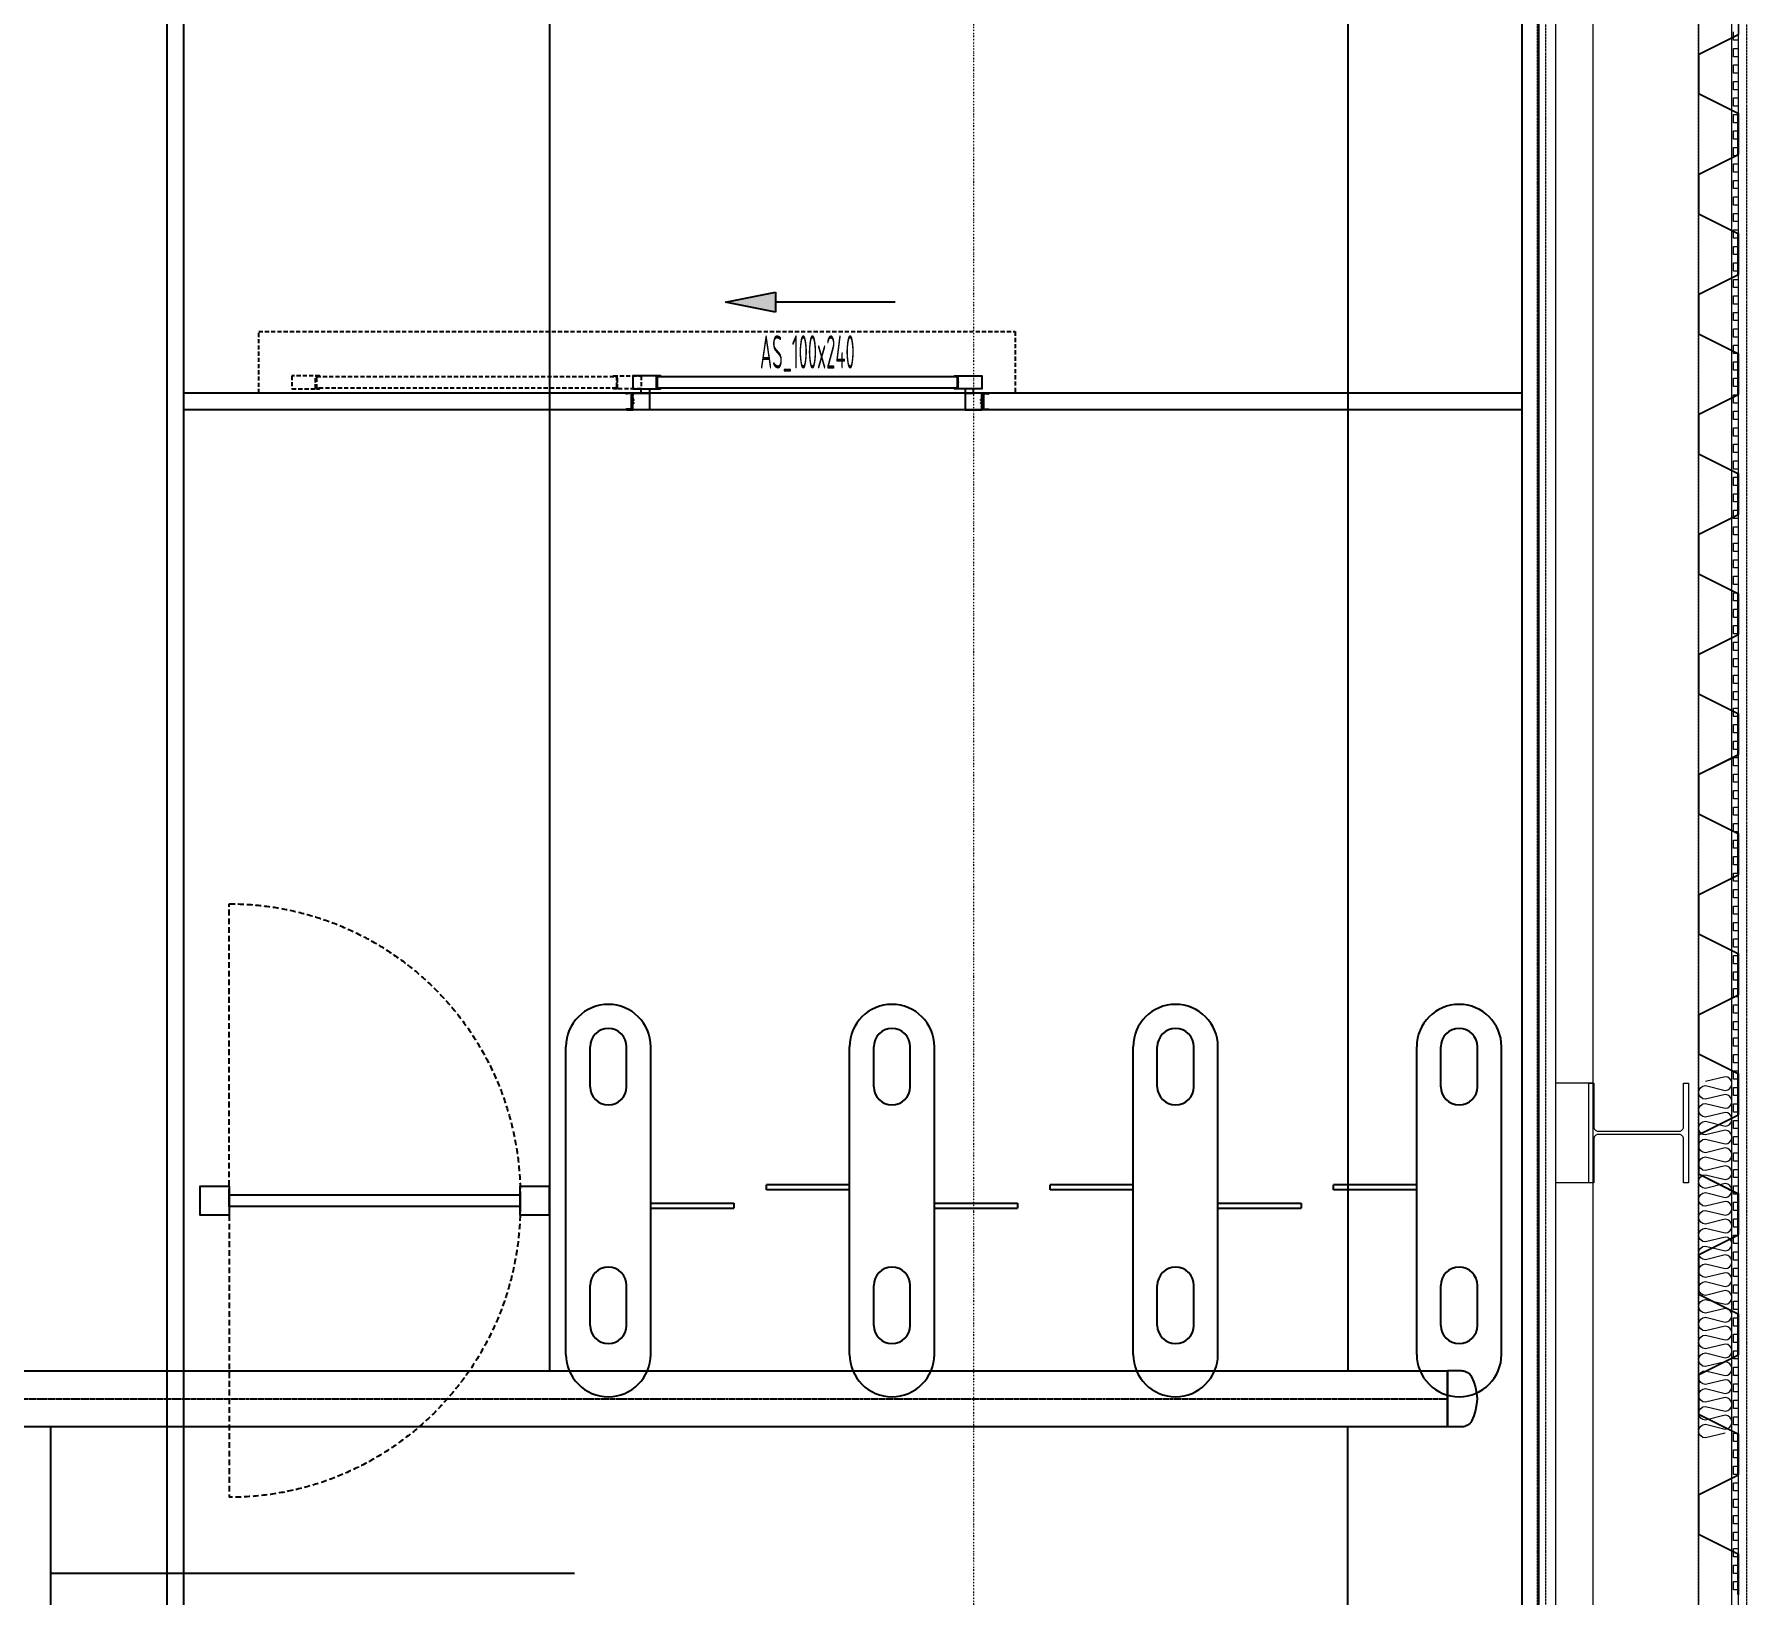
# Model space of a CAD drawing. Extents: x -32000 to 416743, y -254124 to 144214.
# Drawn here: x 258775 to 263925, y 3611 to 8304 of the extents above; entities that cross this region are included whole.
import ezdxf
from ezdxf.enums import TextEntityAlignment as Align

# ---------------------------------------------------------------- set-up
doc = ezdxf.new("R2010")
doc.units = 0
doc.header["$LTSCALE"] = 10
for name, pattern in [('H12PL4$0$JJP_三點線', [0.9, 0.3, -0.15, 0, -0.15, 0, -0.15, 0, -0.15]), ('H12PL4$0$JJP_虛線(退縮線、投影線、地下室範圍、非屬本工程、圖面分區)', [0.45, 0.3, -0.15]), ('H12PL4$0$TAI_虛線', [5.644, 2.822, -2.822]), ('X-F2-L30-FS-PIPE$0$CENTER2', [1.125, 0.75, -0.125, 0.125, -0.125]), ('XFDP30$0$18P3-XFDPB1-TG$0$14P5-XFDP10-TG$0$HIDDEN', [0.3, 0.2, -0.1]), ('XFDP30$0$HIDDEN', [0.3, 0.2, -0.1]), ('XFDP30$0$HIDDEN2', [0.1875, 0.125, -0.0625]), ('XFM7P40ICA$0$H12PL4$0$JJP_三點線', [0.9, 0.3, -0.15, 0, -0.15, 0, -0.15, 0, -0.15]), ('XFM7P40ICA$0$H12PL4$0$JJP_虛線(退縮線、投影線、地下室範圍、非屬本工程、圖面分區)', [0.45, 0.3, -0.15])]:
    doc.linetypes.add(name, pattern=pattern)
for name, color, linetype in [('H12PL4$0$A-WALL-EX', 252, 'Continuous'), ('H12PL4$0$A-WALL-IN', 252, 'Continuous'), ('H12PL4$0$S-GRID', 252, 'Continuous'), ('H12PL4$0$S-SLAB-SHOW', 252, 'Continuous'), ('X-F2-L30-FS-PIPE$0$F-SK-CEN', 1, 'X-F2-L30-FS-PIPE$0$CENTER2'), ('X-F2-L30-FS-PIPE$0$F-SK-LINE3', 100, 'Continuous'), ('X-F2-L30-FS-PIPE$0$F-SK-LINE4', 140, 'Continuous'), ('XFDP30$0$A-Door (50K)', 2, 'Continuous'), ('XFDP30$0$A-EQ (50K)', 2, 'Continuous'), ('XFDP30$0$A-W-P1S (50K)', 2, 'Continuous'), ('XFDP30$0$A-W-P2D (50K)', 2, 'Continuous'), ('XFM7P40ICA$0$H12PL4$0$A-WALL-EX', 252, 'Continuous'), ('XFM7P40ICA$0$H12PL4$0$Hattch', 252, 'Continuous'), ('XFM7P40ICA$0$H12PL4$0$L40_19_GW', 252, 'Continuous'), ('XFM7P40ICA$0$H12PL4$0$L40_19_SIAGE1', 252, 'Continuous'), ('XFM7P40ICA$0$H12PL4$0$L40_19_SIAGE2', 252, 'Continuous'), ('XFM7P40ICA$0$H12PL4$0$L40_19_SIAGE3', 252, 'Continuous'), ('XFM7P40ICA$0$H12PL4$0$L40_19_STEEL2', 252, 'Continuous'), ('XFM7P40ICA$0$H12PL4$0$S-GRID', 252, 'Continuous')]:
    doc.layers.add(name, color=color, linetype=linetype)
doc.styles.add('XFDP30$0$AA-TXT', font='isocp.shx', dxfattribs={"width": 0.8, "bigfont": 'china.shx'})

# ---------------------------------------------------------------- blocks, each defined once
blk = doc.blocks.new('H12PL4')
at = {"layer": 'H12PL4$0$A-WALL-EX', "linetype": 'H12PL4$0$JJP_虛線(退縮線、投影線、地下室範圍、非屬本工程、圖面分區)', "lineweight": 0, "flags": 128}
for points in [[(263780, -2650), (263780, 30380)], [(263319.5, 29919.5), (263319.5, -2069.5)]]:
    blk.add_lwpolyline(points, dxfattribs=at)
at = {"layer": 'H12PL4$0$A-WALL-EX', "lineweight": 0, "flags": 128}
for points in [[(263780, 30380), (263780, -2530)], [(263900, -2650), (263900, 30380)]]:
    blk.add_lwpolyline(points, dxfattribs=at)
at = {"layer": 'H12PL4$0$A-WALL-IN', "lineweight": 0, "flags": 128}
for points in [[(263463, -2025), (263463, 26150)], [(263350, 9425), (263350, 450)]]:
    blk.add_lwpolyline(points, dxfattribs=at)
at = {"layer": 'H12PL4$0$S-GRID', "linetype": 'H12PL4$0$JJP_三點線', "lineweight": 0}
blk.add_line((261600, 128250), (261600, -28000), dxfattribs=at)
at = {"layer": 'H12PL4$0$S-SLAB-SHOW', "linetype": 'H12PL4$0$TAI_虛線', "lineweight": 0, "flags": 128}
blk.add_lwpolyline([(263780, 30380), (263780, -2530)], dxfattribs=at)
blk = doc.blocks.new('XFDP30$0$GA2606')
blk.add_lwpolyline([(-13.2, 1), (-13.2, 0), (-15.7, 0), (-16, 0.3), (-16.3, 0), (-19.2, 0, -0.902738), (-19.3, 0.6), (-9.6, 2.6, 0.298217), (-8.7, 2), (-2.5, 2, 0.414214), (-1.5, 3), (-1.5, 18), (-2, 18), (-2, 19.8, -0.668179), (-1.7, 19.9), (0, 18.3), (0, 0), (-0.3, 0), (-2, 0)], format="xyb", close=True)
blk = doc.blocks.new('XFDP30$0$Door-100x000_AS')
at = {"ltscale": 5}
blk.add_hatch(color=256, dxfattribs=at).paths.add_polyline_path([(40.42, 32.86), (40.42, 26.86), (25.42, 29.86)])
for p, q in [((25.42, 29.86), (40.42, 32.86)), ((40.42, 32.86), (40.42, 26.86)), ((40.42, 26.86), (25.42, 29.86)), ((76.42, 29.86), (40.42, 29.86))]:
    blk.add_line(p, q)
at = {"color": 9, "linetype": 'XFDP30$0$HIDDEN2'}
blk.add_lwpolyline([(-115, 21), (112.5, 21), (112.5, 2.5), (-115, 2.5)], close=True, dxfattribs=at)
at = {"color": 1, "linetype": 'XFDP30$0$HIDDEN2'}
for points in [[(-104.97, 3.82), (-96.74, 3.82, 0.158507), (-96.72, 3.83), (-96.61, 3.91, 0.72636), (-96.63, 3.96), (-96.78, 3.96, 0.414214), (-96.8, 3.94, -0.414214), (-96.82, 3.92), (-97.53, 3.92, -0.414214), (-97.56, 3.95), (-97.56, 4.39, 0.414214), (-97.59, 4.42), (-97.63, 4.42, 0.414214), (-97.66, 4.39), (-97.66, 3.95, -0.414214), (-97.69, 3.92), (-97.85, 3.92, -0.414214), (-97.88, 3.95), (-97.88, 5.73), (-97.91, 5.76), (-97.88, 5.79), (-97.88, 7.57, -0.414214), (-97.85, 7.6), (-97.69, 7.6, -0.414214), (-97.66, 7.57), (-97.66, 7.13, 0.414214), (-97.63, 7.1), (-97.59, 7.1, 0.414214), (-97.56, 7.13), (-97.56, 7.57, -0.414214), (-97.53, 7.6), (-96.82, 7.6, -0.414214), (-96.8, 7.58), (-96.8, 7.58, 0.414214), (-96.78, 7.56), (-96.63, 7.56, 0.72636), (-96.61, 7.61), (-96.72, 7.69, 0.158507), (-96.74, 7.7), (-104.97, 7.7, 0.414214), (-105, 7.67), (-105, 3.85, 0.414214)], [(-0.03, 3.82), (-8.26, 3.82, -0.158507), (-8.28, 3.83), (-8.39, 3.91, -0.72636), (-8.37, 3.96), (-8.22, 3.96, -0.414214), (-8.2, 3.94, 0.414214), (-8.18, 3.92), (-7.47, 3.92, 0.414214), (-7.44, 3.95), (-7.44, 4.39, -0.414214), (-7.41, 4.42), (-7.37, 4.42, -0.414214), (-7.34, 4.39), (-7.34, 3.95, 0.414214), (-7.31, 3.92), (-7.15, 3.92, 0.414214), (-7.12, 3.95), (-7.12, 5.73), (-7.09, 5.76), (-7.12, 5.79), (-7.12, 7.57, 0.414214), (-7.15, 7.6), (-7.31, 7.6, 0.414214), (-7.34, 7.57), (-7.34, 7.13, -0.414214), (-7.37, 7.1), (-7.41, 7.1, -0.414214), (-7.44, 7.13), (-7.44, 7.57, 0.414214), (-7.47, 7.6), (-8.18, 7.6, 0.414214), (-8.2, 7.58), (-8.2, 7.58, -0.414214), (-8.22, 7.56), (-8.37, 7.56, -0.72636), (-8.39, 7.61), (-8.28, 7.69, -0.158507), (-8.26, 7.7), (-0.03, 7.7, -0.414214), (0, 7.67), (0, 3.85, -0.414214)]]:
    blk.add_lwpolyline(points, format="xyb", close=True, dxfattribs=at)
blk.add_lwpolyline([(-97.56, 3.98), (-97.56, 7.55), (-7.44, 7.55), (-7.44, 3.98)], close=True, dxfattribs=at)
for points in [[(-2.47, 3.82), (5.76, 3.82, 0.158507), (5.78, 3.83), (5.89, 3.91, 0.72636), (5.87, 3.96), (5.72, 3.96, 0.414214), (5.7, 3.94, -0.414214), (5.68, 3.92), (4.97, 3.92, -0.414214), (4.94, 3.95), (4.94, 4.39, 0.414214), (4.91, 4.42), (4.87, 4.42, 0.414214), (4.84, 4.39), (4.84, 3.95, -0.414214), (4.81, 3.92), (4.65, 3.92, -0.414214), (4.62, 3.95), (4.62, 5.73), (4.59, 5.76), (4.62, 5.79), (4.62, 7.57, -0.414214), (4.65, 7.6), (4.81, 7.6, -0.414214), (4.84, 7.57), (4.84, 7.13, 0.414214), (4.87, 7.1), (4.91, 7.1, 0.414214), (4.94, 7.13), (4.94, 7.57, -0.414214), (4.97, 7.6), (5.68, 7.6, -0.414214), (5.7, 7.58), (5.7, 7.58, 0.414214), (5.72, 7.56), (5.87, 7.56, 0.72636), (5.89, 7.61), (5.78, 7.69, 0.158507), (5.76, 7.7), (-2.47, 7.7, 0.414214), (-2.5, 7.67), (-2.5, 3.85, 0.414214)], [(102.47, 3.82), (94.24, 3.82, -0.158507), (94.22, 3.83), (94.11, 3.91, -0.72636), (94.13, 3.96), (94.28, 3.96, -0.414214), (94.3, 3.94, 0.414214), (94.32, 3.92), (95.03, 3.92, 0.414214), (95.06, 3.95), (95.06, 4.39, -0.414214), (95.09, 4.42), (95.13, 4.42, -0.414214), (95.16, 4.39), (95.16, 3.95, 0.414214), (95.19, 3.92), (95.35, 3.92, 0.414214), (95.38, 3.95), (95.38, 5.73), (95.41, 5.76), (95.38, 5.79), (95.38, 7.57, 0.414214), (95.35, 7.6), (95.19, 7.6, 0.414214), (95.16, 7.57), (95.16, 7.13, -0.414214), (95.13, 7.1), (95.09, 7.1, -0.414214), (95.06, 7.13), (95.06, 7.57, 0.414214), (95.03, 7.6), (94.32, 7.6, 0.414214), (94.3, 7.58), (94.3, 7.58, -0.414214), (94.28, 7.56), (94.13, 7.56, -0.72636), (94.11, 7.61), (94.22, 7.69, -0.158507), (94.24, 7.7), (102.47, 7.7, -0.414214), (102.5, 7.67), (102.5, 3.85, -0.414214)], [(-2.3, -0.53, 0.070096), (-2.29, -0.53, 0.334236), (-2.2, -0.54, 0.795363), (-2.25, -0.35), (-2.56, -0.35, -0.414214), (-2.66, -0.25), (-2.66, 0.25, -0.414214), (-2.56, 0.35), (-2.25, 0.35, 0.795363), (-2.2, 0.54, 0.334236), (-2.29, 0.53, 0.070096), (-2.3, 0.53, 0.06212), (-2.3, 0.53, -0.357966), (-2.34, 0.5, -0.114149), (-2.34, 0.5), (-2.47, 0.58, 0.520559), (-2.48, 0.57, -0.09816), (-2.49, 0.55, -0.704497), (-2.56, 0.57, 0.231019), (-2.68, 0.76, -0.259663), (-2.72, 0.83), (-2.72, 1.54, 0.250846), (-2.66, 1.61, 0.148829), (-2.66, 1.64), (-2.77, 1.93, 0.835879), (-2.96, 1.9), (-2.96, -1.9, 0.835879), (-2.77, -1.93), (-2.66, -1.64, 0.148829), (-2.66, -1.61, 0.250846), (-2.72, -1.54), (-2.72, -0.83, -0.259663), (-2.68, -0.76, 0.231019), (-2.56, -0.57, -0.704497), (-2.49, -0.55, -0.09816), (-2.48, -0.57, 0.520559), (-2.47, -0.58), (-2.34, -0.5, -0.114149), (-2.34, -0.5, -0.357966), (-2.3, -0.53, 0.06212)], [(102.3, -0.53, -0.070096), (102.29, -0.53, -0.334236), (102.2, -0.54, -0.795363), (102.25, -0.35), (102.56, -0.35, 0.414214), (102.66, -0.25), (102.66, 0.25, 0.414214), (102.56, 0.35), (102.25, 0.35, -0.795363), (102.2, 0.54, -0.334236), (102.29, 0.53, -0.070096), (102.3, 0.53, -0.06212), (102.3, 0.53, 0.357966), (102.34, 0.5, 0.114149), (102.34, 0.5), (102.47, 0.58, -0.520559), (102.48, 0.57, 0.09816), (102.49, 0.55, 0.704497), (102.56, 0.57, -0.231019), (102.68, 0.76, 0.259663), (102.72, 0.83), (102.72, 1.54, -0.250846), (102.66, 1.61, -0.148829), (102.66, 1.64), (102.77, 1.93, -0.835879), (102.96, 1.9), (102.96, -1.9, -0.835879), (102.77, -1.93), (102.66, -1.64, -0.148829), (102.66, -1.61, -0.250846), (102.72, -1.54), (102.72, -0.83, 0.259663), (102.68, -0.76, -0.231019), (102.56, -0.57, 0.704497), (102.49, -0.55, 0.09816), (102.48, -0.57, -0.520559), (102.47, -0.58), (102.34, -0.5, 0.114149), (102.34, -0.5, 0.357966), (102.3, -0.53, -0.06212)]]:
    blk.add_lwpolyline(points, format="xyb", close=True)
for points in [[(4.94, 3.98), (4.94, 7.55), (95.06, 7.55), (95.06, 3.98)], [(-2.5, 2.5), (2.5, 2.5), (2.5, -2.5), (-2.5, -2.5)], [(102.5, 2.5), (97.5, 2.5), (97.5, -2.5), (102.5, -2.5)]]:
    blk.add_lwpolyline(points, close=True)
at = {"ltscale": 5}
for points in [[(2.5, 2.5), (0.03, 2.5), (0.03, 3.82), (2.5, 3.82)], [(97.5, 2.5), (99.97, 2.5), (99.97, 3.82), (97.5, 3.82)]]:
    blk.add_lwpolyline(points, close=True, dxfattribs=at)
at = {"yscale": 0.09999999999990905}
for p, xscale, zscale, rotation in [((-2.5, 2.5), 0.09999999999990905, 0.09999999999990905, 90), ((102.5, 2.5), -0.09999999999990905, 0.1, 270), ((-2.5, -2.5), -0.09999999999990905, 0.1, 90), ((102.5, -2.5), 0.09999999999990905, 0.09999999999990905, 270)]:
    blk.add_blockref('XFDP30$0$GA2606', p, dxfattribs=dict(at, xscale=xscale, zscale=zscale, rotation=rotation))
at = {"color": 9, "style": 'XFDP30$0$AA-TXT', "width": 0.45}
blk.add_attdef('100X240', text='', height=10, dxfattribs=at).set_placement((50, 14.43), align=Align.MIDDLE)
blk = doc.blocks.new('XFDP30$0$A$C189771DD')
at = {"linetype": 'XFDP30$0$18P3-XFDPB1-TG$0$14P5-XFDP10-TG$0$HIDDEN'}
for p, q in [((110, 104), (110, 204)), ((110, 100), (110, 0))]:
    blk.add_line(p, q, dxfattribs=at)
for points in [[(0, 97), (10, 97), (10, 107), (0, 107)], [(110, 97), (120, 97), (120, 107), (110, 107)], [(10, 104), (10, 100), (110, 100), (110, 104)]]:
    blk.add_lwpolyline(points, close=True)
for centre, start, end in [((110, 104), 89.99838, 180.00162), ((110, 100), 179.99838, 270.00162)]:
    blk.add_arc(centre, 100, start, end, dxfattribs=at)
blk = doc.blocks.new('XFDP30')
at = {"layer": 'XFDP30$0$A-EQ (50K)'}
for p, q in [((260374, 4334), (260374, 5259)), ((260446.5, 5139), (260446.5, 5259)), ((260556.5, 5139), (260556.5, 5259)), ((260629, 4334), (260629, 5259)), ((261226.9, 4334), (261226.9, 5259)), ((261299.4, 5139), (261299.4, 5259)), ((261409.4, 5139), (261409.4, 5259)), ((261481.9, 4334), (261481.9, 5259)), ((262079.8, 4334), (262079.8, 5259)), ((262152.3, 5139), (262152.3, 5259)), ((262262.3, 5139), (262262.3, 5259)), ((262334.8, 4334), (262334.8, 5259)), ((262932.6, 4334), (262932.6, 5259)), ((263005.1, 5139), (263005.1, 5259)), ((263115.1, 5139), (263115.1, 5259)), ((263187.6, 4334), (263187.6, 5259)), ((261226.9, 4844), (260976.9, 4844)), ((260976.9, 4829), (260976.9, 4844)), ((262079.8, 4844), (261829.8, 4844)), ((261829.8, 4829), (261829.8, 4844)), ((262932.6, 4844), (262682.6, 4844)), ((262682.6, 4829), (262682.6, 4844)), ((261226.9, 4829), (260976.9, 4829)), ((262079.8, 4829), (261829.8, 4829)), ((262932.6, 4829), (262682.6, 4829)), ((260629, 4789), (260879, 4789)), ((260629, 4774), (260879, 4774)), ((260879, 4789), (260879, 4774)), ((261481.9, 4789), (261731.9, 4789)), ((261481.9, 4774), (261731.9, 4774)), ((261731.9, 4789), (261731.9, 4774)), ((262334.8, 4789), (262584.8, 4789)), ((262334.8, 4774), (262584.8, 4774)), ((262584.8, 4789), (262584.8, 4774)), ((260446.5, 4421.1), (260446.5, 4541.1)), ((260556.5, 4421.1), (260556.5, 4541.1)), ((261299.4, 4421.1), (261299.4, 4541.1)), ((261409.4, 4421.1), (261409.4, 4541.1)), ((262152.3, 4421.1), (262152.3, 4541.1)), ((262262.3, 4421.1), (262262.3, 4541.1)), ((263005.1, 4421.1), (263005.1, 4541.1)), ((263115.1, 4421.1), (263115.1, 4541.1))]:
    blk.add_line(p, q, dxfattribs=at)
for centre, radius, start, end in [((260501.5, 5259), 127.5, 0, 180), ((261354.4, 5259), 127.5, 0, 180), ((262207.3, 5259), 127.5, 0, 180), ((263060.1, 5259), 127.5, 0, 180), ((260501.5, 5259), 55, 0, 180), ((261354.4, 5259), 55, 0, 180), ((262207.3, 5259), 55, 0, 180), ((263060.1, 5259), 55, 0, 180), ((260501.5, 5139), 55, 180, 0), ((261354.4, 5139), 55, 180, 0), ((262207.3, 5139), 55, 180, 0), ((263060.1, 5139), 55, 180, 0), ((260501.5, 4541.1), 55, 0, 180), ((261354.4, 4541.1), 55, 0, 180), ((262207.3, 4541.1), 55, 0, 180), ((263060.1, 4541.1), 55, 0, 180), ((260501.5, 4421.1), 55, 180, 0), ((261354.4, 4421.1), 55, 180, 0), ((262207.3, 4421.1), 55, 180, 0), ((263060.1, 4421.1), 55, 180, 0), ((260501.5, 4334), 127.5, 180, 0), ((261354.4, 4334), 127.5, 180, 0), ((262207.3, 4334), 127.5, 180, 0), ((263060.1, 4334), 127.5, 180, 0)]:
    blk.add_arc(centre, radius, start, end, dxfattribs=at)
at = {"layer": 'XFDP30$0$A-W-P1S (50K)'}
for p, q in [((263300, -385), (263300, 19850)), ((263250, -385), (263250, 19800))]:
    blk.add_line(p, q, dxfattribs=at)
at = {"layer": 'XFDP30$0$A-W-P2D (50K)'}
for p, q in [((259175, 2375), (259175, 13025)), ((259225, 2425), (259225, 13025)), ((263250, 7225), (259225, 7225)), ((263250, 7175), (259225, 7175))]:
    blk.add_line(p, q, dxfattribs=at)
at = {"layer": 'XFDP30$0$A-Door (50K)', "xscale": 10, "yscale": 10, "zscale": 10}
blk.add_blockref('XFDP30$0$Door-100x000_AS', (260600, 7200), dxfattribs=at).add_auto_attribs({'100X240': 'AS_100x240'})
at = {"layer": 'XFDP30$0$A-EQ (50K)', "linetype": 'XFDP30$0$HIDDEN', "ltscale": 0.1, "xscale": -8.75, "yscale": 8.75, "zscale": 8.75}
blk.add_blockref('XFDP30$0$A$C189771DD', (260324, 3904), dxfattribs=at)
blk = doc.blocks.new('XFM7P40ICA$0$H12PL4')
at = {"layer": 'XFM7P40ICA$0$H12PL4$0$A-WALL-EX', "linetype": 'XFM7P40ICA$0$H12PL4$0$JJP_虛線(退縮線、投影線、地下室範圍、非屬本工程、圖面分區)', "lineweight": 0, "flags": 128}
for points in [[(263925, -2657.9), (263925, 30525)], [(263780, -2650), (263780, 30380)], [(263295, 29895), (263295, -2027.9)], [(263319.5, 29919.5), (263319.5, -2069.5)]]:
    blk.add_lwpolyline(points, dxfattribs=at)
at = {"layer": 'XFM7P40ICA$0$H12PL4$0$A-WALL-EX', "lineweight": 0, "flags": 128}
for points in [[(263780, 30380), (263780, -2530)], [(263900, -2650), (263900, 30380)], [(263463, -2025), (263463, 26150)], [(263350, 9425), (263350, 450)]]:
    blk.add_lwpolyline(points, dxfattribs=at)
at = {"layer": 'XFM7P40ICA$0$H12PL4$0$Hattch', "lineweight": 0}
for p, q in [((263900, 8427.6), (263900, 8303.9)), ((263780, 8244.7), (263898.3, 8303.9)), ((263781.7, 8243.7), (263900, 8302.8)), ((263780, 8124.7), (263780, 8244.7)), ((263781.7, 8125.8), (263781.7, 8243.7)), ((263780, 8124.7), (263898.3, 8065.6)), ((263781.7, 8125.8), (263900, 8066.6)), ((263898.3, 7943.9), (263898.3, 8065.6)), ((263900, 8066.6), (263900, 7942.8)), ((263780, 7883.7), (263898.3, 7942.8)), ((263781.7, 7882.6), (263900, 7941.8)), ((263780, 7763.7), (263780, 7883.7)), ((263781.7, 7764.7), (263781.7, 7882.6)), ((263780, 7763.7), (263898.3, 7704.5)), ((263781.7, 7764.7), (263900, 7705.6)), ((263898.3, 7582.8), (263898.3, 7704.5)), ((263900, 7705.6), (263900, 7581.8)), ((263780, 7522.6), (263898.3, 7581.8)), ((263781.7, 7521.6), (263900, 7580.8)), ((263780, 7402.6), (263780, 7522.6)), ((263781.7, 7403.7), (263781.7, 7521.6)), ((263780, 7402.6), (263898.3, 7343.5)), ((263781.7, 7403.7), (263900, 7344.5)), ((263898.3, 7221.8), (263898.3, 7343.5)), ((263900, 7344.5), (263900, 7220.8)), ((263780, 7161.6), (263898.3, 7220.8)), ((263781.7, 7160.6), (263900, 7219.7)), ((263780, 7041.6), (263780, 7161.6)), ((263781.7, 7042.6), (263781.7, 7160.6)), ((263780, 7041.6), (263898.3, 6982.4)), ((263781.7, 7042.6), (263900, 6983.5)), ((263898.3, 6860.8), (263898.3, 6982.4)), ((263900, 6983.5), (263900, 6859.7)), ((263780, 6800.6), (263898.3, 6859.7)), ((263781.7, 6799.5), (263900, 6858.7)), ((263780, 6680.6), (263780, 6800.6)), ((263781.7, 6681.6), (263781.7, 6799.5)), ((263780, 6680.6), (263898.3, 6621.4)), ((263781.7, 6681.6), (263900, 6622.4)), ((263898.3, 6499.7), (263898.3, 6621.4)), ((263900, 6622.4), (263900, 6498.7)), ((263780, 6439.5), (263898.3, 6498.7)), ((263781.7, 6438.5), (263900, 6497.7)), ((263780, 6319.5), (263780, 6439.5)), ((263781.7, 6320.6), (263781.7, 6438.5)), ((263780, 6319.5), (263898.3, 6260.4)), ((263781.7, 6320.6), (263900, 6261.4)), ((263898.3, 6138.7), (263898.3, 6260.4)), ((263900, 6261.4), (263900, 6137.7)), ((263780, 6078.5), (263898.3, 6137.7)), ((263781.7, 6077.5), (263900, 6136.6)), ((263780, 5958.5), (263780, 6078.5)), ((263781.7, 5959.5), (263781.7, 6077.5)), ((263780, 5958.5), (263898.3, 5899.3)), ((263781.7, 5959.5), (263900, 5900.4)), ((263898.3, 5777.7), (263898.3, 5899.3)), ((263900, 5900.4), (263900, 5776.6)), ((263780, 5717.5), (263898.3, 5776.6)), ((263781.7, 5716.4), (263900, 5775.6)), ((263780, 5597.5), (263780, 5717.5)), ((263781.7, 5598.5), (263781.7, 5716.4)), ((263780, 5597.5), (263898.3, 5538.3)), ((263781.7, 5598.5), (263900, 5539.3)), ((263898.3, 5416.6), (263898.3, 5538.3)), ((263900, 5539.3), (263900, 5415.6)), ((263780, 5356.4), (263898.3, 5415.6)), ((263781.7, 5355.4), (263900, 5414.5)), ((263780, 5236.4), (263780, 5356.4)), ((263781.7, 5237.5), (263781.7, 5355.4)), ((263780, 5236.4), (263898.3, 5177.3)), ((263781.7, 5237.5), (263900, 5178.3)), ((263898.3, 5055.6), (263898.3, 5177.3)), ((263900, 5178.3), (263900, 5054.5)), ((263780, 4995.4), (263898.3, 5054.5)), ((263781.7, 4994.3), (263900, 5053.5)), ((263780, 4875.4), (263780, 4995.4)), ((263781.7, 4876.4), (263781.7, 4994.3)), ((263780, 4875.4), (263898.3, 4816.2)), ((263781.7, 4876.4), (263900, 4817.3)), ((263898.3, 4694.5), (263898.3, 4816.2)), ((263900, 4817.3), (263900, 4693.5)), ((263780, 4634.3), (263898.3, 4693.5)), ((263781.7, 4633.3), (263900, 4692.5)), ((263780, 4514.3), (263780, 4634.3)), ((263781.7, 4515.4), (263781.7, 4633.3)), ((263780, 4514.3), (263898.3, 4455.2)), ((263781.7, 4515.4), (263900, 4456.2)), ((263898.3, 4333.5), (263898.3, 4455.2)), ((263900, 4456.2), (263900, 4332.5)), ((263780, 4273.3), (263898.3, 4332.5)), ((263781.7, 4272.3), (263900, 4331.4)), ((263780, 4153.3), (263780, 4273.3)), ((263781.7, 4154.3), (263781.7, 4272.3)), ((263780, 4153.3), (263898.3, 4094.1)), ((263781.7, 4154.3), (263900, 4095.2)), ((263898.3, 3972.5), (263898.3, 4094.1)), ((263900, 4095.2), (263900, 3971.4)), ((263780, 3912.3), (263898.3, 3971.4)), ((263781.7, 3911.2), (263900, 3970.4)), ((263780, 3792.3), (263780, 3912.3)), ((263781.7, 3793.3), (263781.7, 3911.2)), ((263780, 3792.3), (263898.3, 3733.1)), ((263781.7, 3793.3), (263900, 3734.1)), ((263898.3, 3611.4), (263898.3, 3733.1)), ((263900, 3734.1), (263900, 3610.4))]:
    blk.add_line(p, q, dxfattribs=at)
at = {"layer": 'XFM7P40ICA$0$H12PL4$0$L40_19_GW', "lineweight": 0, "flags": 128}
blk.add_lwpolyline([(263859.9, 4097), (263801.1, 4082.6, -1), (263801.1, 4123.8), (263859.9, 4109.4, 1), (263859.9, 4150.6), (263801.1, 4136.2, -1), (263801.1, 4177.4), (263859.9, 4163, 1), (263859.9, 4204.2), (263801.1, 4189.8, -1), (263801.1, 4231), (263859.9, 4216.6, 1), (263859.9, 4257.8), (263801.1, 4243.4, -1), (263801.1, 4284.6), (263859.9, 4270.2, 1), (263859.9, 4311.4), (263801.1, 4297, -1), (263801.1, 4338.2), (263859.9, 4323.8, 1), (263859.9, 4365), (263801.1, 4350.6, -1), (263801.1, 4391.8), (263859.9, 4377.4, 1), (263859.9, 4418.6), (263801.1, 4404.2, -1), (263801.1, 4445.4), (263859.9, 4431, 1), (263859.9, 4472.2), (263801.1, 4457.8, -1), (263801.1, 4499), (263859.9, 4484.6, 1), (263859.9, 4525.8), (263801.1, 4511.4, -1), (263801.1, 4552.6), (263859.9, 4538.2, 1), (263859.9, 4579.4), (263801.1, 4565, -1), (263801.1, 4606.2), (263859.9, 4591.8, 1), (263859.9, 4633), (263801.1, 4618.6, -1), (263801.1, 4659.8), (263859.9, 4645.4, 1), (263859.9, 4686.6), (263801.1, 4672.2, -1), (263801.1, 4713.4), (263859.9, 4699, 1), (263859.9, 4740.2), (263801.1, 4725.8, -1), (263801.1, 4767), (263859.9, 4752.6, 1), (263859.9, 4793.8), (263801.1, 4779.4, -1), (263801.1, 4820.6), (263859.9, 4806.2, 1), (263859.9, 4847.4), (263801.1, 4833, -1), (263801.1, 4874.2), (263859.9, 4859.8, 1), (263859.9, 4901), (263801.1, 4886.6, -1), (263801.1, 4927.8), (263859.9, 4913.4, 1), (263859.9, 4954.6), (263801.1, 4940.2, -1), (263801.1, 4981.4), (263859.9, 4967, 1), (263859.9, 5008.2), (263801.1, 4993.8, -1), (263801.1, 5035), (263859.9, 5020.6, 1), (263859.9, 5061.8), (263801.1, 5047.4, -1), (263801.1, 5088.6), (263859.9, 5074.2, 1), (263859.9, 5115.4), (263801.1, 5101, -1), (263801.1, 5142.2), (263859.9, 5127.8, 1), (263859.9, 5169), (263801.1, 5154.6)], format="xyb", dxfattribs=at)
at = {"layer": 'XFM7P40ICA$0$H12PL4$0$L40_19_SIAGE1', "lineweight": 0}
blk.add_line((263350, 9425), (263350, 450), dxfattribs=at)
at = {"layer": 'XFM7P40ICA$0$H12PL4$0$L40_19_SIAGE2', "lineweight": 0, "flags": 128}
blk.add_lwpolyline([(263900, 3600.8), (263900, 3625.6), (263885.5, 3625.6), (263885.5, 3650.4), (263900, 3650.4), (263900, 3675.2), (263885.5, 3675.2), (263885.5, 3700), (263900, 3700), (263900, 3724.8), (263885.5, 3724.8), (263885.5, 3749.6), (263900, 3749.6), (263900, 3774.4), (263885.5, 3774.4), (263885.5, 3799.2), (263900, 3799.2), (263900, 3824), (263885.5, 3824), (263885.5, 3848.8), (263900, 3848.8), (263900, 3873.6), (263885.5, 3873.6), (263885.5, 3898.4), (263900, 3898.4), (263900, 3923.2), (263885.5, 3923.2), (263885.5, 3948), (263900, 3948), (263900, 3972.8), (263885.5, 3972.8), (263885.5, 3997.6), (263900, 3997.6), (263900, 4022.4), (263885.5, 4022.4), (263885.5, 4047.2), (263900, 4047.2), (263900, 4072), (263885.5, 4072), (263885.5, 4096.8), (263900, 4096.8), (263900, 4121.6), (263885.5, 4121.6), (263885.5, 4146.4), (263900, 4146.4), (263900, 4171.2), (263885.5, 4171.2), (263885.5, 4196), (263900, 4196), (263900, 4220.8), (263885.5, 4220.8), (263885.5, 4245.6), (263900, 4245.6), (263900, 4270.4), (263885.5, 4270.4), (263885.5, 4295.2), (263900, 4295.2), (263900, 4320), (263885.5, 4320), (263885.5, 4344.8), (263900, 4344.8), (263900, 4369.6), (263885.5, 4369.6), (263885.5, 4394.4), (263900, 4394.4), (263900, 4419.2), (263885.5, 4419.2), (263885.5, 4444), (263900, 4444), (263900, 4468.8), (263885.5, 4468.8), (263885.5, 4493.6), (263900, 4493.6), (263900, 4518.4), (263885.5, 4518.4), (263885.5, 4543.2), (263900, 4543.2), (263900, 4568), (263885.5, 4568), (263885.5, 4592.8), (263900, 4592.8), (263900, 4617.6), (263885.5, 4617.6), (263885.5, 4642.4), (263900, 4642.4), (263900, 4667.2), (263885.5, 4667.2), (263885.5, 4692), (263900, 4692), (263900, 4716.8), (263885.5, 4716.8), (263885.5, 4741.6), (263900, 4741.6), (263900, 4766.4), (263885.5, 4766.4), (263885.5, 4791.2), (263900, 4791.2), (263900, 4816), (263885.5, 4816), (263885.5, 4840.8), (263900, 4840.8), (263900, 4865.6), (263885.5, 4865.6), (263885.5, 4890.4), (263900, 4890.4), (263900, 4915.2), (263885.5, 4915.2), (263885.5, 4940), (263900, 4940), (263900, 4964.8), (263885.5, 4964.8), (263885.5, 4989.6), (263900, 4989.6), (263900, 5012.8), (263885.5, 5012.8), (263885.5, 5037.6), (263900, 5037.6), (263900, 5062.4), (263885.5, 5062.4), (263885.5, 5087.2), (263900, 5087.2), (263900, 5112), (263885.5, 5112), (263885.5, 5136.8), (263900, 5136.8), (263900, 5161.6), (263885.5, 5161.6), (263885.5, 5186.4), (263900, 5186.4), (263900, 5211.2), (263885.5, 5211.2), (263885.5, 5236), (263900, 5236), (263900, 5260.8), (263885.5, 5260.8), (263885.5, 5285.6), (263900, 5285.6), (263900, 5310.4), (263885.5, 5310.4), (263885.5, 5335.2), (263900, 5335.2), (263900, 5360), (263885.5, 5360), (263885.5, 5384.8), (263900, 5384.8), (263900, 5409.6), (263885.5, 5409.6), (263885.5, 5434.4), (263900, 5434.4), (263900, 5459.2), (263885.5, 5459.2), (263885.5, 5484), (263900, 5484), (263900, 5508.8), (263885.5, 5508.8), (263885.5, 5533.6), (263900, 5533.6), (263900, 5558.4), (263885.5, 5558.4), (263885.5, 5583.2), (263900, 5583.2), (263900, 5608), (263885.5, 5608), (263885.5, 5632.8), (263900, 5632.8), (263900, 5657.6), (263885.5, 5657.6), (263885.5, 5682.4), (263900, 5682.4), (263900, 5707.2), (263885.5, 5707.2), (263885.5, 5732), (263900, 5732), (263900, 5756.8), (263885.5, 5756.8), (263885.5, 5781.6), (263900, 5781.6), (263900, 5806.4), (263885.5, 5806.4), (263885.5, 5831.2), (263900, 5831.2), (263900, 5856), (263885.5, 5856), (263885.5, 5880.8), (263900, 5880.8), (263900, 5905.6), (263885.5, 5905.6), (263885.5, 5930.4), (263900, 5930.4), (263900, 5955.2), (263885.5, 5955.2), (263885.5, 5980), (263900, 5980), (263900, 6004.8), (263885.5, 6004.8), (263885.5, 6029.6), (263900, 6029.6), (263900, 6054.4), (263885.5, 6054.4), (263885.5, 6079.2), (263900, 6079.2), (263900, 6104), (263885.5, 6104), (263885.5, 6128.8), (263900, 6128.8), (263900, 6153.6), (263885.5, 6153.6), (263885.5, 6178.4), (263900, 6178.4), (263900, 6203.2), (263885.5, 6203.2), (263885.5, 6228), (263900, 6228), (263900, 6252.8), (263885.5, 6252.8), (263885.5, 6277.6), (263900, 6277.6), (263900, 6302.4), (263885.5, 6302.4), (263885.5, 6327.2), (263900, 6327.2), (263900, 6352), (263885.5, 6352), (263885.5, 6376.8), (263900, 6376.8), (263900, 6401.6), (263885.5, 6401.6), (263885.5, 6426.4), (263900, 6426.4), (263900, 6451.2), (263885.5, 6451.2), (263885.5, 6476), (263900, 6476), (263900, 6500.8), (263885.5, 6500.8), (263885.5, 6525.6), (263900, 6525.6), (263900, 6550.4), (263885.5, 6550.4), (263885.5, 6575.2), (263900, 6575.2), (263900, 6600), (263885.5, 6600), (263885.5, 6624.8), (263900, 6624.8), (263900, 6649.6), (263885.5, 6649.6), (263885.5, 6674.4), (263900, 6674.4), (263900, 6699.2), (263885.5, 6699.2), (263885.5, 6724), (263900, 6724), (263900, 6748.8), (263885.5, 6748.8), (263885.5, 6773.6), (263900, 6773.6), (263900, 6798.4), (263885.5, 6798.4), (263885.5, 6823.2), (263900, 6823.2), (263900, 6848), (263885.5, 6848), (263885.5, 6872.8), (263900, 6872.8), (263900, 6897.6), (263885.5, 6897.6), (263885.5, 6922.4), (263900, 6922.4), (263900, 6947.2), (263885.5, 6947.2), (263885.5, 6972), (263900, 6972), (263900, 6996.8), (263885.5, 6996.8), (263885.5, 7021.6), (263900, 7021.6), (263900, 7046.4), (263885.5, 7046.4), (263885.5, 7071.2), (263900, 7071.2), (263900, 7096), (263885.5, 7096), (263885.5, 7120.8), (263900, 7120.8), (263900, 7145.6), (263885.5, 7145.6), (263885.5, 7170.4), (263900, 7170.4), (263900, 7195.2), (263885.5, 7195.2), (263885.5, 7220), (263900, 7220), (263900, 7244.8), (263885.5, 7244.8), (263885.5, 7269.6), (263900, 7269.6), (263900, 7294.4), (263885.5, 7294.4), (263885.5, 7319.2), (263900, 7319.2), (263900, 7344), (263885.5, 7344), (263885.5, 7368.8), (263900, 7368.8), (263900, 7393.6), (263885.5, 7393.6), (263885.5, 7418.4), (263900, 7418.4), (263900, 7443.2), (263885.5, 7443.2), (263885.5, 7468), (263900, 7468), (263900, 7492.8), (263885.5, 7492.8), (263885.5, 7517.6), (263900, 7517.6), (263900, 7542.4), (263885.5, 7542.4), (263885.5, 7567.2), (263900, 7567.2), (263900, 7592), (263885.5, 7592), (263885.5, 7616.8), (263900, 7616.8), (263900, 7641.6), (263885.5, 7641.6), (263885.5, 7666.4), (263900, 7666.4), (263900, 7691.2), (263885.5, 7691.2), (263885.5, 7716), (263900, 7716), (263900, 7740.8), (263885.5, 7740.8), (263885.5, 7765.6), (263900, 7765.6), (263900, 7790.4), (263885.5, 7790.4), (263885.5, 7815.2), (263900, 7815.2), (263900, 7840), (263885.5, 7840), (263885.5, 7864.8), (263900, 7864.8), (263900, 7889.6), (263885.5, 7889.6), (263885.5, 7914.4), (263900, 7914.4), (263900, 7939.2), (263885.5, 7939.2), (263885.5, 7964), (263900, 7964), (263900, 7988.8), (263885.5, 7988.8), (263885.5, 8013.6), (263900, 8013.6), (263900, 8038.4), (263885.5, 8038.4), (263885.5, 8063.2), (263900, 8063.2), (263900, 8088), (263885.5, 8088), (263885.5, 8112.8), (263900, 8112.8), (263900, 8137.6), (263885.5, 8137.6), (263885.5, 8162.4), (263900, 8162.4), (263900, 8187.2), (263885.5, 8187.2), (263885.5, 8212), (263900, 8212), (263900, 8236.8), (263885.5, 8236.8), (263885.5, 8261.6), (263900, 8261.6), (263900, 8286.4), (263885.5, 8286.4), (263885.5, 8311.2)], dxfattribs=at)
at = {"layer": 'XFM7P40ICA$0$H12PL4$0$L40_19_SIAGE3', "lineweight": 0}
for p, q in [((263880.5, -2630.5), (263880.5, 30480.5)), ((263780.5, -2530.5), (263780.5, 30380.5)), ((263462.5, 9850), (263462.5, 5150)), ((263462.5, 5150), (263350, 5150)), ((263462.5, 4850), (263350, 4850)), ((263462.5, 4850), (263462.5, 150))]:
    blk.add_line(p, q, dxfattribs=at)
at = {"layer": 'XFM7P40ICA$0$H12PL4$0$L40_19_STEEL2', "lineweight": 0, "flags": 128}
blk.add_lwpolyline([(263750, 5150), (263750, 4850), (263735, 4850), (263735, 4982, 0.414214), (263722, 4995), (263478, 4995, 0.414214), (263465, 4982), (263465, 4850), (263450, 4850), (263450, 5150), (263465, 5150), (263465, 5018, 0.414214), (263478, 5005), (263722, 5005, 0.414214), (263735, 5018), (263735, 5150)], format="xyb", close=True, dxfattribs=at)
at = {"layer": 'XFM7P40ICA$0$H12PL4$0$S-GRID', "linetype": 'XFM7P40ICA$0$H12PL4$0$JJP_三點線', "lineweight": 0}
blk.add_line((261600, 128250), (261600, -28000), dxfattribs=at)
blk = doc.blocks.new('XFM7P40ICA')
blk.add_blockref('XFM7P40ICA$0$H12PL4', (0, 0))
blk = doc.blocks.new('X-F2-L30-FS-PIPE$0$CA-6')
for p, q in [((8.41, 0), (-8.41, 0)), ((-8.41, -4.32), (-8.41, 0)), ((8.41, -4.32), (8.41, 0))]:
    blk.add_line(p, q)
for centre, radius, start, end in [((-5.14, -4.32), 3.28, 180, 241.9431), ((5.14, -4.32), 3.28, 298.0569, 0), ((0, 5.32), 14.2, 241.9431, 298.0569)]:
    blk.add_arc(centre, radius, start, end)
blk = doc.blocks.new('X-F2-L30-FS-PIPE')
at = {"layer": 'X-F2-L30-FS-PIPE$0$F-SK-CEN'}
blk.add_line((244068.3, 4200, 0), (263025, 4200, 0), dxfattribs=at)
at = {"layer": 'X-F2-L30-FS-PIPE$0$F-SK-LINE3'}
for p, q in [((260325, 19200), (260325, 4284.1)), ((262725, 19200), (262725, 4284.1)), ((258825, -1125), (258825, 4115.9)), ((262725, -1275), (262725, 4115.9)), ((260400, 3675), (258825, 3675))]:
    blk.add_line(p, q, dxfattribs=at)
at = {"layer": 'X-F2-L30-FS-PIPE$0$F-SK-LINE4'}
blk.add_lwpolyline([(244068.3, 4115.9), (244068.3, 4284.1), (263025, 4284.1), (263025, 4115.9)], close=True, dxfattribs=at)
at = {"layer": 'X-F2-L30-FS-PIPE$0$F-SK-LINE4', "xscale": -10, "yscale": 10, "zscale": 10, "rotation": 90}
blk.add_blockref('X-F2-L30-FS-PIPE$0$CA-6', (263025, 4200), dxfattribs=at)

msp = doc.modelspace()

# ---------------------------------------------------------------- block references
for name in ['H12PL4', 'XFM7P40ICA', 'XFDP30', 'X-F2-L30-FS-PIPE']:
    msp.add_blockref(name, (0, 0))

doc.saveas('drawing.dxf')
